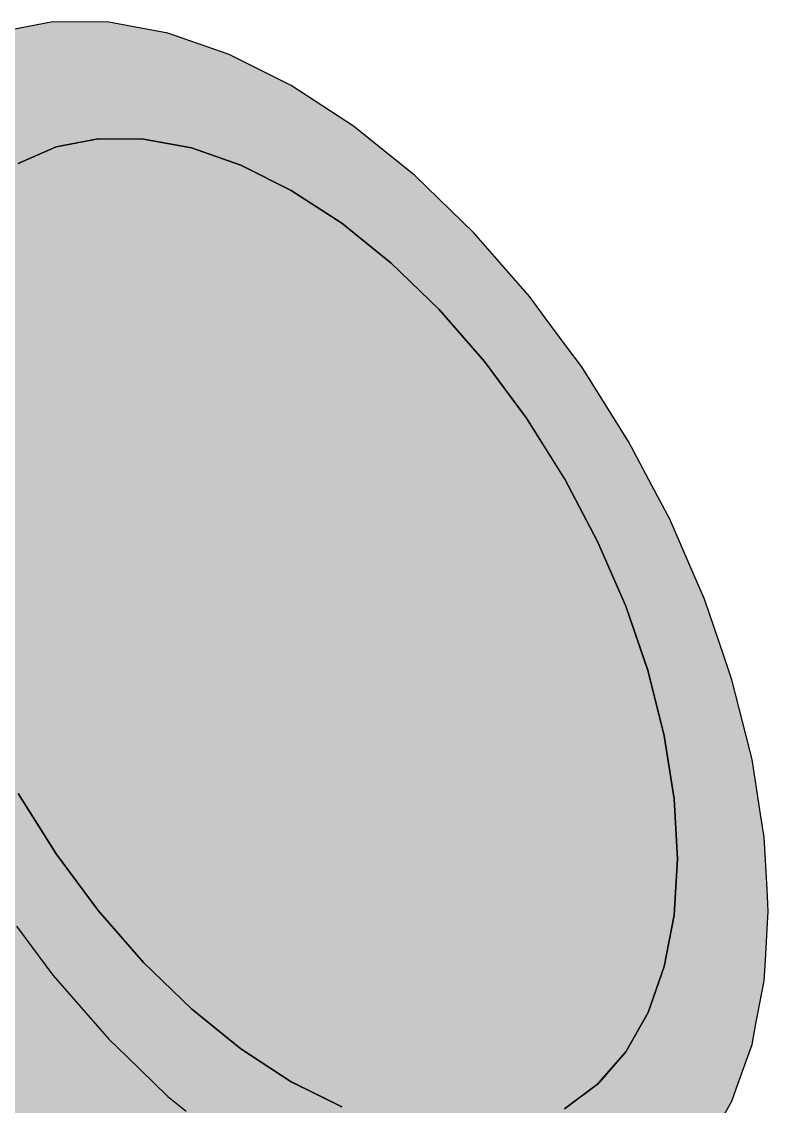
# Model space of a CAD drawing. Extents: x 0 to 1682, y 0 to 1188.
# Drawn here: x 1540.3 to 1575.2, y 817.6 to 868.3 of the extents above; entities that cross this region are included whole.
import ezdxf

# ---------------------------------------------------------------- set-up
doc = ezdxf.new("R2010")
doc.units = 0
doc.layers.add('SOMBRA', color=8, linetype='CONTINUOUS')
doc.layers.add('VISIBLE', color=7, linetype='CONTINUOUS')

msp = doc.modelspace()

# ---------------------------------------------------------------- linework, layer by layer
at = {"layer": 'SOMBRA', "color": 254}
for points in [[(1541.7959, 868.3175), (1539.3733, 867.8471), (1005.5077, 559.6196)], [(1007.9303, 560.09), (1541.7959, 868.3175), (1005.5077, 559.6196)], [(1544.409, 868.2968), (1541.7959, 868.3175), (1007.9303, 560.09)], [(1010.5434, 560.0694), (1544.409, 868.2968), (1007.9303, 560.09)], [(1547.1679, 867.7854), (1544.409, 868.2968), (1010.5434, 560.0694)], [(1013.3023, 559.5579), (1547.1679, 867.7854), (1010.5434, 560.0694)], [(1550.0255, 866.7919), (1547.1679, 867.7854), (1013.3023, 559.5579)], [(1016.1599, 558.5644), (1550.0255, 866.7919), (1013.3023, 559.5579)], [(1552.9328, 865.3334), (1550.0255, 866.7919), (1016.1599, 558.5644)], [(1019.0672, 557.1059), (1552.9328, 865.3334), (1016.1599, 558.5644)], [(1555.8401, 863.4348), (1552.9328, 865.3334), (1019.0672, 557.1059)], [(1021.9745, 555.2073), (1555.8401, 863.4348), (1019.0672, 557.1059)], [(1558.6977, 861.1286), (1555.8401, 863.4348), (1021.9745, 555.2073)], [(1024.8321, 552.9012), (1558.6977, 861.1286), (1021.9745, 555.2073)], [(1561.4566, 858.4543), (1558.6977, 861.1286), (1024.8321, 552.9012)], [(1027.591, 550.2269), (1561.4566, 858.4543), (1024.8321, 552.9012)], [(1570.3499, 824.1709), (1036.9442, 518.3474), (1570.8098, 826.5748)], [(1014.3821, 513.9872), (1546.0326, 824.3618), (1012.1669, 516.1343)], [(1014.3821, 513.9872), (1546.034, 824.3604), (1546.0326, 824.3618)], [(1546.034, 824.3604), (1014.3821, 513.9872), (1014.4004, 513.9694)], [(1546.034, 824.3604), (1014.4004, 513.9694), (1548.266, 822.1969)], [(1569.592, 822.0295), (1036.484, 515.9419), (1570.3496, 824.1693)], [(1036.9404, 518.3277), (1570.3496, 824.1693), (1036.484, 515.9419)], [(1036.9404, 518.3277), (1570.3499, 824.1709), (1570.3496, 824.1693)], [(1570.3499, 824.1709), (1036.9404, 518.3277), (1036.9442, 518.3474)], [(1016.6947, 512.1178), (1548.266, 822.1969), (1014.4004, 513.9694)], [(1016.6947, 512.1178), (1548.2675, 822.1957), (1548.266, 822.1969)], [(1548.2675, 822.1957), (1016.6947, 512.1178), (1016.7136, 512.1026)], [(1548.2675, 822.1957), (1016.7136, 512.1026), (1550.5793, 820.33)], [(1568.549, 820.189), (1035.7259, 513.8007), (1569.5915, 822.0281)], [(1036.4778, 515.9243), (1569.5915, 822.0281), (1035.7259, 513.8007)], [(1036.4778, 515.9243), (1569.592, 822.0295), (1569.5915, 822.0281)], [(1569.592, 822.0295), (1036.4778, 515.9243), (1036.484, 515.9419)], [(1019.0479, 510.5782), (1550.5793, 820.33), (1016.7136, 512.1026)], [(1019.0479, 510.5782), (1550.5808, 820.329), (1550.5793, 820.33)], [(1550.5808, 820.329), (1019.0479, 510.5782), (1019.0672, 510.5656)], [(1550.5808, 820.329), (1019.0672, 510.5656), (1552.9328, 818.7931)], [(1567.2388, 818.6808), (1034.6827, 511.9603), (1568.5483, 820.1878)], [(1035.7173, 513.7856), (1568.5483, 820.1878), (1034.6827, 511.9603)], [(1035.7173, 513.7856), (1568.549, 820.189), (1568.5483, 820.1878)], [(1568.549, 820.189), (1035.7173, 513.7856), (1035.7259, 513.8007)], [(1021.4015, 509.3946), (1552.9328, 818.7931), (1019.0672, 510.5656)], [(1021.4015, 509.3946), (1552.9344, 818.7923), (1552.9328, 818.7931)], [(1552.9344, 818.7923), (1021.4015, 509.3946), (1021.4207, 509.3849)], [(1552.9344, 818.7923), (1021.4207, 509.3849), (1555.2864, 817.6124)], [(1565.6838, 817.5308), (1033.3723, 510.4524), (1567.2379, 818.6798)], [(1034.672, 511.948), (1567.2379, 818.6798), (1033.3723, 510.4524)], [(1034.672, 511.948), (1567.2388, 818.6808), (1567.2379, 818.6798)], [(1567.2388, 818.6808), (1034.672, 511.948), (1034.6827, 511.9603)]]:
    msp.add_solid(points, dxfattribs=at)
at = {"layer": 'SOMBRA', "color": 253}
for points in [[(1539.7595, 867.043), (1539.3733, 867.8471), (1541.7959, 868.3175)], [(1539.7595, 867.043), (1541.7959, 868.3175), (1542.9021, 865.4665)], [(1542.9021, 865.4665), (1541.7959, 868.3175), (1544.409, 868.2968)], [(1542.9021, 865.4665), (1544.409, 868.2968), (1545.6614, 864.0822)], [(1545.6614, 864.0822), (1544.409, 868.2968), (1547.1679, 867.7854)], [(1545.6614, 864.0822), (1547.1679, 867.7854), (1548.1847, 862.8163)], [(1548.1847, 862.8163), (1547.1679, 867.7854), (1550.0255, 866.7919)], [(1537.6313, 866.1166), (1539.7595, 867.043), (1540.7201, 865.0428)], [(1540.7201, 865.0428), (1539.7595, 867.043), (1542.9021, 865.4665)], [(1548.1847, 862.8163), (1550.0255, 866.7919), (1550.5793, 861.6151)], [(1550.5793, 861.6151), (1550.0255, 866.7919), (1552.9328, 865.3334)], [(1538.7472, 864.184), (1537.6313, 866.1166), (1540.7201, 865.0428)], [(1538.7472, 864.184), (1540.7201, 865.0428), (1541.3657, 863.6985)], [(1540.7201, 865.0428), (1542.9021, 865.4665), (1543.4323, 864.0998)], [(1541.3657, 863.6985), (1540.7201, 865.0428), (1543.4323, 864.0998)], [(1543.4323, 864.0998), (1542.9021, 865.4665), (1545.6614, 864.0822)], [(1550.5793, 861.6151), (1552.9328, 865.3334), (1552.9328, 860.4344)], [(1552.9328, 860.4344), (1552.9328, 865.3334), (1555.8401, 863.4348)], [(1539.4971, 862.8851), (1538.7472, 864.184), (1541.3657, 863.6985)], [(1541.3657, 863.6985), (1543.4323, 864.0998), (1543.7603, 863.2546)], [(1543.7603, 863.2546), (1543.4323, 864.0998), (1545.9124, 863.2376)], [(1543.4323, 864.0998), (1545.6614, 864.0822), (1545.9124, 863.2376)], [(1545.9124, 863.2376), (1545.6614, 864.0822), (1548.1847, 862.8163)], [(1539.4971, 862.8851), (1541.3657, 863.6985), (1541.765, 862.8672)], [(1541.765, 862.8672), (1541.3657, 863.6985), (1543.7603, 863.2546)], [(1541.765, 862.8672), (1543.7603, 863.2546), (1543.9172, 862.8501)], [(1543.9172, 862.8501), (1543.7603, 863.2546), (1546.0326, 862.8334)], [(1543.7603, 863.2546), (1545.9124, 863.2376), (1546.0326, 862.8334)], [(1546.0326, 862.8334), (1545.9124, 863.2376), (1548.266, 862.4193)], [(1545.9124, 863.2376), (1548.1847, 862.8163), (1548.266, 862.4193)], [(1552.9328, 860.4344), (1555.8401, 863.4348), (1555.3273, 859.2331)], [(1555.3273, 859.2331), (1555.8401, 863.4348), (1558.6977, 861.1286)], [(1539.9609, 862.0818), (1539.4971, 862.8851), (1541.765, 862.8672)], [(1539.9609, 862.0818), (1541.765, 862.8672), (1541.9561, 862.4693)], [(1541.9561, 862.4693), (1541.765, 862.8672), (1543.9172, 862.8501)], [(1548.266, 862.4193), (1548.1847, 862.8163), (1550.5793, 861.6151)], [(1540.1828, 861.6974), (1539.9609, 862.0818), (1541.9561, 862.4693)], [(1555.3273, 859.2331), (1558.6977, 861.1286), (1557.8506, 857.9673)], [(1557.8506, 857.9673), (1558.6977, 861.1286), (1561.4566, 858.4543)], [(1552.9328, 860.4344), (1554.1197, 859.839), (1555.2864, 858.8974)], [(1554.1197, 859.839), (1555.3273, 859.2331), (1555.2864, 858.8974)], [(1555.2864, 858.8974), (1555.3273, 859.2331), (1557.5996, 857.0306)], [(1555.3273, 859.2331), (1556.5668, 858.6113), (1557.6809, 857.3337)], [(1555.3273, 859.2331), (1557.6809, 857.3337), (1557.5996, 857.0306)], [(1564.0697, 855.4577), (1561.4566, 858.4543), (1027.591, 550.2269)], [(1556.5668, 858.6113), (1557.8506, 857.9673), (1557.6809, 857.3337)], [(1557.8506, 857.9673), (1561.4566, 858.4543), (1560.61, 856.583)], [(1560.61, 856.583), (1561.4566, 858.4543), (1564.0697, 855.4577)], [(1557.6809, 857.3337), (1557.8506, 857.9673), (1559.9532, 855.1312)], [(1557.8506, 857.9673), (1560.2042, 855.6859), (1559.9532, 855.1312)], [(1557.8506, 857.9673), (1559.1929, 857.2939), (1560.2042, 855.6859)], [(1557.5996, 857.0306), (1557.6809, 857.3337), (1559.8331, 854.8657)], [(1557.6809, 857.3337), (1559.9532, 855.1312), (1559.8331, 854.8657)], [(1559.1929, 857.2939), (1560.61, 856.583), (1560.2042, 855.6859)], [(1560.2042, 855.6859), (1560.61, 856.583), (1562.4333, 853.1296)], [(1560.61, 856.583), (1562.9636, 853.884), (1562.4333, 853.1296)], [(1560.61, 856.583), (1562.1218, 855.8246), (1562.9636, 853.884)], [(1560.61, 856.583), (1564.0697, 855.4577), (1563.7526, 855.0065)], [(1030.2041, 547.2302), (1564.0697, 855.4577), (1027.591, 550.2269)], [(1189.6763, 637.9139), (1564.0697, 855.4577), (1030.2041, 547.2302)], [(1189.6763, 637.9139), (1564.7901, 854.486), (1564.0697, 855.4577)], [(1559.9532, 855.1312), (1560.2042, 855.6859), (1562.1054, 852.6631)], [(1560.2042, 855.6859), (1562.4333, 853.1296), (1562.1054, 852.6631)], [(1562.1218, 855.8246), (1563.7526, 855.0065), (1562.9636, 853.884)], [(1563.7526, 855.0065), (1564.0697, 855.4577), (1564.7901, 854.486)], [(1559.8331, 854.8657), (1559.9532, 855.1312), (1561.9484, 852.4398)], [(1559.9532, 855.1312), (1562.1054, 852.6631), (1561.9484, 852.4398)], [(1562.9636, 853.884), (1563.7526, 855.0065), (1565.1455, 850.9408)], [(1563.7526, 855.0065), (1566.1061, 851.8318), (1565.1455, 850.9408)], [(1563.7526, 855.0065), (1565.7719, 853.1617), (1566.1061, 851.8318)], [(1563.7526, 855.0065), (1564.7901, 854.486), (1565.7719, 853.1617)], [(1189.6763, 637.9139), (1565.7719, 853.1617), (1564.7901, 854.486)], [(1562.4333, 853.1296), (1562.9636, 853.884), (1564.4999, 850.342)], [(1562.9636, 853.884), (1565.1455, 850.9408), (1564.4999, 850.342)], [(1189.6763, 637.9139), (1407.018, 761.5051), (1565.7719, 853.1617)], [(1407.018, 761.5051), (1566.4923, 852.1899), (1565.7719, 853.1617)], [(1562.1054, 852.6631), (1562.4333, 853.1296), (1564.1006, 849.9717)], [(1562.4333, 853.1296), (1564.4999, 850.342), (1564.1006, 849.9717)], [(1565.7719, 853.1617), (1566.4923, 852.1899), (1566.1061, 851.8318)], [(1561.9484, 852.4398), (1562.1054, 852.6631), (1563.9095, 849.7945)], [(1562.1054, 852.6631), (1564.1006, 849.9717), (1563.9095, 849.7945)], [(1031.9063, 544.9342), (1566.4923, 852.1899), (1407.018, 761.5051)], [(1031.9063, 544.9342), (1032.6267, 543.9625), (1566.4923, 852.1899)], [(1409.2806, 758.0878), (1566.4923, 852.1899), (1032.6267, 543.9625)], [(1409.2806, 758.0878), (1568.0314, 849.7427), (1566.4923, 852.1899)], [(1566.1061, 851.8318), (1566.4923, 852.1899), (1568.0314, 849.7427)], [(1565.1455, 850.9408), (1566.1061, 851.8318), (1567.1184, 847.8038)], [(1566.1061, 851.8318), (1568.2343, 848.448), (1567.1184, 847.8038)], [(1566.1061, 851.8318), (1568.0314, 849.7427), (1568.2343, 848.448)], [(1564.4999, 850.342), (1565.1455, 850.9408), (1566.3685, 847.3709)], [(1565.1455, 850.9408), (1567.1184, 847.8038), (1566.3685, 847.3709)], [(1564.1006, 849.9717), (1564.4999, 850.342), (1565.9048, 847.1031)], [(1564.4999, 850.342), (1566.3685, 847.3709), (1565.9048, 847.1031)], [(1563.9095, 849.7945), (1564.1006, 849.9717), (1565.6828, 846.9749)], [(1564.1006, 849.9717), (1565.9048, 847.1031), (1565.6828, 846.9749)], [(1409.2806, 758.0878), (1568.6828, 848.707), (1568.0314, 849.7427)], [(1568.0314, 849.7427), (1568.6828, 848.707), (1568.2343, 848.448)], [(1034.1658, 541.5152), (1568.6828, 848.707), (1409.2806, 758.0878)], [(1034.1658, 541.5152), (1034.8172, 540.4795), (1568.6828, 848.707)], [(1411.279, 754.494), (1568.6828, 848.707), (1034.8172, 540.4795)], [(1411.279, 754.494), (1570.0326, 846.1504), (1568.6828, 848.707)], [(1567.1184, 847.8038), (1568.2343, 848.448), (1568.8487, 844.5267)], [(1568.2343, 848.448), (1568.6828, 848.707), (1570.0326, 846.1504)], [(1568.2343, 848.448), (1570.1006, 844.9131), (1568.8487, 844.5267)], [(1568.2343, 848.448), (1570.0326, 846.1504), (1570.1006, 844.9131)], [(1566.3685, 847.3709), (1567.1184, 847.8038), (1568.0073, 844.267)], [(1567.1184, 847.8038), (1568.8487, 844.5267), (1568.0073, 844.267)], [(1565.9048, 847.1031), (1566.3685, 847.3709), (1567.487, 844.1063)], [(1566.3685, 847.3709), (1568.0073, 844.267), (1567.487, 844.1063)], [(1565.6828, 846.9749), (1565.9048, 847.1031), (1567.2379, 844.0295)], [(1565.9048, 847.1031), (1567.487, 844.1063), (1567.2379, 844.0295)], [(1411.279, 754.494), (1570.6039, 845.0685), (1570.0326, 846.1504)], [(1570.0326, 846.1504), (1570.6039, 845.0685), (1570.1006, 844.9131)], [(1036.167, 537.923), (1570.6039, 845.0685), (1411.279, 754.494)], [(1036.167, 537.923), (1036.7382, 536.841), (1570.6039, 845.0685)], [(1568.8487, 844.5267), (1570.1006, 844.9131), (1570.3066, 841.1655)], [(1570.1006, 844.9131), (1570.6039, 845.0685), (1571.7412, 842.4463)], [(1570.1006, 844.9131), (1571.6732, 841.2876), (1570.3066, 841.1655)], [(1570.1006, 844.9131), (1571.7412, 842.4463), (1571.6732, 841.2876)], [(1567.487, 844.1063), (1568.0073, 844.267), (1568.8201, 841.0327)], [(1568.0073, 844.267), (1568.8487, 844.5267), (1569.3882, 841.0835)], [(1568.0073, 844.267), (1569.3882, 841.0835), (1568.8201, 841.0327)], [(1568.8487, 844.5267), (1570.3066, 841.1655), (1569.3882, 841.0835)], [(1567.2379, 844.0295), (1567.487, 844.1063), (1568.5483, 841.0084)], [(1567.487, 844.1063), (1568.8201, 841.0327), (1568.5483, 841.0084)], [(1571.7412, 842.4463), (1572.2225, 841.3366), (1571.6732, 841.2876)], [(1570.3066, 841.1655), (1571.6732, 841.2876), (1571.4672, 837.7778)], [(1571.6732, 841.2876), (1572.9251, 837.6333), (1571.4672, 837.7778)], [(1571.6732, 841.2876), (1572.2225, 841.3366), (1573.128, 838.6938)], [(1571.6732, 841.2876), (1573.128, 838.6938), (1572.9251, 837.6333)], [(1568.5483, 841.0084), (1568.8201, 841.0327), (1569.5915, 837.9636)], [(1568.8201, 841.0327), (1569.3882, 841.0835), (1569.8815, 837.9348)], [(1568.8201, 841.0327), (1569.8815, 837.9348), (1569.5915, 837.9636)], [(1569.3882, 841.0835), (1570.3066, 841.1655), (1570.4874, 837.8748)], [(1569.3882, 841.0835), (1570.4874, 837.8748), (1569.8815, 837.9348)], [(1570.3066, 841.1655), (1571.4672, 837.7778), (1570.4874, 837.8748)], [(1573.128, 838.6938), (1573.5112, 837.5753), (1572.9251, 837.6333)], [(1569.5915, 837.9636), (1569.8815, 837.9348), (1570.3496, 834.9469)], [(1569.8815, 837.9348), (1570.6528, 834.8657), (1570.3496, 834.9469)], [(1569.8815, 837.9348), (1570.4874, 837.8748), (1570.6528, 834.8657)], [(1570.4874, 837.8748), (1571.2864, 834.6959), (1570.6528, 834.8657)], [(1570.4874, 837.8748), (1571.4672, 837.7778), (1571.2864, 834.6959)], [(1571.4672, 837.7778), (1572.3107, 834.4214), (1571.2864, 834.6959)], [(1571.4672, 837.7778), (1572.9251, 837.6333), (1572.3107, 834.4214)], [(1572.9251, 837.6333), (1573.835, 834.013), (1572.3107, 834.4214)], [(1572.9251, 837.6333), (1574.1692, 834.9569), (1573.835, 834.013)], [(1572.9251, 837.6333), (1573.5112, 837.5753), (1574.1692, 834.9569)], [(1570.8095, 832.012), (1036.484, 526.7194), (1570.3496, 834.9469)], [(1570.3496, 834.9469), (1570.6528, 834.8657), (1570.8098, 832.0101)], [(1570.6528, 834.8657), (1571.121, 831.8777), (1570.8098, 832.0101)], [(1570.6528, 834.8657), (1571.2864, 834.6959), (1571.121, 831.8777)], [(1571.2864, 834.6959), (1571.7712, 831.6012), (1571.121, 831.8777)], [(1571.2864, 834.6959), (1572.3107, 834.4214), (1571.7712, 831.6012)], [(1574.1692, 834.9569), (1574.4477, 833.8488), (1573.835, 834.013)], [(1572.3107, 834.4214), (1572.8227, 831.1539), (1571.7712, 831.6012)], [(1572.3107, 834.4214), (1573.835, 834.013), (1572.8227, 831.1539)], [(1573.835, 834.013), (1574.3872, 830.4885), (1572.8227, 831.1539)], [(1573.835, 834.013), (1574.8471, 831.2998), (1574.3872, 830.4885)], [(1573.835, 834.013), (1574.4477, 833.8488), (1574.8471, 831.2998)], [(1540.184, 832.2507), (1008.0905, 521.2055), (1541.9561, 829.433)], [(1541.3657, 828.8854), (1539.4971, 831.8566), (1539.9609, 832.1244)], [(1541.765, 829.2558), (1539.9609, 832.1244), (1540.1828, 832.2525)], [(1541.765, 829.2558), (1541.3657, 828.8854), (1539.9609, 832.1244)], [(1541.9561, 829.433), (1541.765, 829.2558), (1540.1828, 832.2525)], [(1570.8095, 832.012), (1036.4878, 526.6954), (1036.484, 526.7194)], [(1036.4878, 526.6954), (1570.8095, 832.012), (1570.8098, 832.0101)], [(1036.4878, 526.6954), (1570.8098, 832.0101), (1036.9442, 523.7826)], [(1570.9639, 829.2052), (1036.9442, 523.7826), (1570.8098, 832.0101)], [(1540.7201, 828.2867), (1538.7472, 831.4237), (1539.4971, 831.8566)], [(1541.3657, 828.8854), (1540.7201, 828.2867), (1539.4971, 831.8566)], [(1570.8098, 832.0101), (1571.121, 831.8777), (1570.964, 829.2034)], [(1571.121, 831.8777), (1571.2779, 829.0222), (1570.964, 829.2034)], [(1571.121, 831.8777), (1571.7712, 831.6012), (1571.2779, 829.0222)], [(1571.7712, 831.6012), (1571.9338, 828.6435), (1571.2779, 829.0222)], [(1571.7712, 831.6012), (1572.8227, 831.1539), (1571.9338, 828.6435)], [(1540.7201, 828.2867), (1539.7595, 827.3957), (1538.7472, 831.4237)], [(1572.8227, 831.1539), (1572.9943, 828.0312), (1571.9338, 828.6435)], [(1572.8227, 831.1539), (1574.3872, 830.4885), (1572.9943, 828.0312)], [(1574.8471, 831.2998), (1575.0161, 830.221), (1574.3872, 830.4885)], [(1574.3872, 830.4885), (1574.5723, 827.1201), (1572.9943, 828.0312)], [(1574.3872, 830.4885), (1575.15, 827.7849), (1574.5723, 827.1201)], [(1574.3872, 830.4885), (1575.0161, 830.221), (1575.15, 827.7849)], [(1010.0355, 518.5819), (1541.9561, 829.433), (1008.0905, 521.2055)], [(1010.0355, 518.5819), (1541.9574, 829.4313), (1541.9561, 829.433)], [(1541.9574, 829.4313), (1010.0355, 518.5819), (1010.0516, 518.5602)], [(1541.9574, 829.4313), (1010.0516, 518.5602), (1543.9172, 826.7877)], [(1570.9639, 829.2052), (1036.9454, 523.7597), (1036.9442, 523.7826)], [(1036.9454, 523.7597), (1570.9639, 829.2052), (1570.964, 829.2034)], [(1036.9454, 523.7597), (1570.964, 829.2034), (1037.0984, 520.9759)], [(1570.8099, 826.5765), (1037.0984, 520.9759), (1570.964, 829.2034)], [(1543.4323, 826.0978), (1541.3657, 828.8854), (1541.765, 829.2558)], [(1543.7603, 826.5644), (1541.765, 829.2558), (1541.9561, 829.433)], [(1543.7603, 826.5644), (1543.4323, 826.0978), (1541.765, 829.2558)], [(1543.9172, 826.7877), (1543.7603, 826.5644), (1541.9561, 829.433)], [(1570.964, 829.2034), (1571.2779, 829.0222), (1570.8098, 826.5748)], [(1542.9021, 825.3435), (1540.7201, 828.2867), (1541.3657, 828.8854)], [(1543.4323, 826.0978), (1542.9021, 825.3435), (1541.3657, 828.8854)], [(1571.2779, 829.0222), (1571.121, 826.3478), (1570.8098, 826.5748)], [(1571.2779, 829.0222), (1571.9338, 828.6435), (1571.121, 826.3478)], [(1571.9338, 828.6435), (1571.7712, 825.8735), (1571.121, 826.3478)], [(1571.9338, 828.6435), (1572.9943, 828.0312), (1571.7712, 825.8735)], [(1542.113, 824.221), (1539.7595, 827.3957), (1540.7201, 828.2867)], [(1542.9021, 825.3435), (1542.113, 824.221), (1540.7201, 828.2867)], [(1572.9943, 828.0312), (1572.8227, 825.1067), (1571.7712, 825.8735)], [(1572.9943, 828.0312), (1574.5723, 827.1201), (1572.8227, 825.1067)], [(1575.15, 827.7849), (1575.2067, 826.7539), (1574.5723, 827.1201)], [(1542.113, 824.221), (1540.0937, 826.0658), (1539.7595, 827.3957)], [(1574.5723, 827.1201), (1574.3872, 823.9655), (1572.8227, 825.1067)], [(1574.5723, 827.1201), (1575.0728, 824.4724), (1574.3872, 823.9655)], [(1574.5723, 827.1201), (1575.2067, 826.7539), (1575.0728, 824.4724)], [(1012.1496, 516.1542), (1543.9172, 826.7877), (1010.0516, 518.5602)], [(1012.1496, 516.1542), (1543.9186, 826.7861), (1543.9172, 826.7877)], [(1543.9186, 826.7861), (1012.1496, 516.1542), (1012.1669, 516.1343)], [(1543.9186, 826.7861), (1012.1669, 516.1343), (1546.0326, 824.3618)], [(1037.0971, 520.9544), (1570.8098, 826.5748), (1036.9442, 518.3474)], [(1037.0971, 520.9544), (1570.8099, 826.5765), (1570.8098, 826.5748)], [(1570.8099, 826.5765), (1037.0971, 520.9544), (1037.0984, 520.9759)], [(1545.6614, 823.5415), (1543.4323, 826.0978), (1543.7603, 826.5644)], [(1545.9124, 824.0963), (1543.7603, 826.5644), (1543.9172, 826.7877)], [(1545.9124, 824.0963), (1545.6614, 823.5415), (1543.7603, 826.5644)], [(1546.0326, 824.3618), (1545.9124, 824.0963), (1543.9172, 826.7877)], [(1570.8098, 826.5748), (1571.121, 826.3478), (1570.3496, 824.1693)], [(1542.113, 824.221), (1541.7959, 823.7698), (1540.0937, 826.0658)], [(1545.2556, 822.6445), (1542.9021, 825.3435), (1543.4323, 826.0978)], [(1545.6614, 823.5415), (1545.2556, 822.6445), (1543.4323, 826.0978)], [(1571.121, 826.3478), (1570.6528, 823.9005), (1570.3496, 824.1693)], [(1571.121, 826.3478), (1571.7712, 825.8735), (1570.6528, 823.9005)], [(1571.7712, 825.8735), (1571.2864, 823.3387), (1570.6528, 823.9005)], [(1571.7712, 825.8735), (1572.8227, 825.1067), (1571.2864, 823.3387)], [(1544.6517, 821.3097), (1542.113, 824.221), (1542.9021, 825.3435)], [(1545.2556, 822.6445), (1544.6517, 821.3097), (1542.9021, 825.3435)], [(1572.8227, 825.1067), (1572.3107, 822.4303), (1571.2864, 823.3387)], [(1572.8227, 825.1067), (1574.3872, 823.9655), (1572.3107, 822.4303)], [(1542.5729, 822.8787), (1541.7959, 823.7698), (1542.113, 824.221)], [(1544.6517, 821.3097), (1542.5729, 822.8787), (1542.113, 824.221)], [(1548.015, 821.2602), (1545.6614, 823.5415), (1545.9124, 824.0963)], [(1548.1847, 821.8937), (1545.9124, 824.0963), (1546.0326, 824.3618)], [(1548.1847, 821.8937), (1548.015, 821.2602), (1545.9124, 824.0963)], [(1548.266, 822.1969), (1548.1847, 821.8937), (1546.0326, 824.3618)], [(1570.3496, 824.1693), (1570.6528, 823.9005), (1569.5915, 822.0281)], [(1575.0728, 824.4724), (1575.0161, 823.5068), (1574.3872, 823.9655)], [(1547.7405, 820.2358), (1545.2556, 822.6445), (1545.6614, 823.5415)], [(1548.015, 821.2602), (1547.7405, 820.2358), (1545.6614, 823.5415)], [(1570.6528, 823.9005), (1569.8815, 821.722), (1569.5915, 822.0281)], [(1570.6528, 823.9005), (1571.2864, 823.3387), (1569.8815, 821.722)], [(1574.3872, 823.9655), (1573.835, 821.0787), (1572.3107, 822.4303)], [(1574.3872, 823.9655), (1574.6167, 821.419), (1573.835, 821.0787)], [(1574.3872, 823.9655), (1575.0161, 823.5068), (1574.6167, 821.419)], [(1571.2864, 823.3387), (1570.4874, 821.0823), (1569.8815, 821.722)], [(1571.2864, 823.3387), (1572.3107, 822.4303), (1570.4874, 821.0823)], [(1544.6517, 821.3097), (1544.409, 820.7731), (1542.5729, 822.8787)], [(1547.3321, 818.7115), (1544.6517, 821.3097), (1545.2556, 822.6445)], [(1547.7405, 820.2358), (1547.3321, 818.7115), (1545.2556, 822.6445)], [(1550.5383, 819.9943), (1548.1847, 821.8937), (1548.266, 822.1969)], [(1550.5793, 820.33), (1550.5383, 819.9943), (1548.266, 822.1969)], [(1569.5915, 822.0281), (1569.8815, 821.722), (1568.5483, 820.1878)], [(1572.3107, 822.4303), (1571.4672, 820.048), (1570.4874, 821.0823)], [(1572.3107, 822.4303), (1573.835, 821.0787), (1571.4672, 820.048)], [(1550.4527, 819.2929), (1548.015, 821.2602), (1548.1847, 821.8937)], [(1550.5383, 819.9943), (1550.4527, 819.2929), (1548.1847, 821.8937)], [(1569.8815, 821.722), (1568.8201, 819.8496), (1568.5483, 820.1878)], [(1569.8815, 821.722), (1570.4874, 821.0823), (1568.8201, 819.8496)], [(1545.2294, 819.9779), (1544.409, 820.7731), (1544.6517, 821.3097)], [(1547.3321, 818.7115), (1545.2294, 819.9779), (1544.6517, 821.3097)], [(1550.3143, 818.1587), (1547.7405, 820.2358), (1548.015, 821.2602)], [(1550.4527, 819.2929), (1550.3143, 818.1587), (1548.015, 821.2602)], [(1570.4874, 821.0823), (1569.3882, 819.143), (1568.8201, 819.8496)], [(1570.4874, 821.0823), (1571.4672, 820.048), (1569.3882, 819.143)], [(1573.835, 821.0787), (1572.9251, 818.509), (1571.4672, 820.048)], [(1573.835, 821.0787), (1573.7897, 818.6769), (1572.9251, 818.509)], [(1573.835, 821.0787), (1574.4477, 820.5354), (1573.7897, 818.6769)], [(1574.6167, 821.419), (1574.4477, 820.5354), (1573.835, 821.0787)], [(1547.3321, 818.7115), (1547.1679, 818.0988), (1545.2294, 819.9779)], [(1550.1083, 816.4711), (1547.3321, 818.7115), (1547.7405, 820.2358)], [(1550.3143, 818.1587), (1550.1083, 816.4711), (1547.7405, 820.2358)], [(1552.9328, 817.6733), (1550.4527, 819.2929), (1550.5383, 819.9943)], [(1552.9328, 818.4306), (1550.5383, 819.9943), (1550.5793, 820.33)], [(1552.9328, 818.4306), (1552.9328, 817.6733), (1550.5383, 819.9943)], [(1552.9328, 818.7931), (1552.9328, 818.4306), (1550.5793, 820.33)], [(1568.5483, 820.1878), (1568.8201, 819.8496), (1567.2379, 818.6798)], [(1571.4672, 820.048), (1570.3066, 818.0005), (1569.3882, 819.143)], [(1571.4672, 820.048), (1572.9251, 818.509), (1570.3066, 818.0005)], [(1568.8201, 819.8496), (1567.487, 818.3154), (1567.2379, 818.6798)], [(1568.8201, 819.8496), (1569.3882, 819.143), (1567.487, 818.3154)], [(1552.9328, 816.4487), (1550.3143, 818.1587), (1550.4527, 819.2929)], [(1552.9328, 817.6733), (1552.9328, 816.4487), (1550.4527, 819.2929)], [(1569.3882, 819.143), (1568.0073, 817.554), (1567.487, 818.3154)], [(1569.3882, 819.143), (1570.3066, 818.0005), (1568.0073, 817.554)], [(1548.0177, 817.4131), (1547.1679, 818.0988), (1547.3321, 818.7115)], [(1550.1083, 816.4711), (1548.0177, 817.4131), (1547.3321, 818.7115)], [(1555.3273, 817.2294), (1552.9328, 818.4306), (1552.9328, 818.7931)], [(1555.2864, 817.6124), (1555.3273, 817.2294), (1552.9328, 818.7931)], [(1555.4129, 816.4291), (1552.9328, 817.6733), (1552.9328, 818.4306)], [(1555.3273, 817.2294), (1555.4129, 816.4291), (1552.9328, 818.4306)], [(1567.2379, 818.6798), (1567.487, 818.3154), (1565.6828, 817.5301)], [(1572.9251, 818.509), (1571.6732, 816.3004), (1570.3066, 818.0005)], [(1572.9251, 818.509), (1572.6057, 816.293), (1571.6732, 816.3004)], [(1572.9251, 818.509), (1573.5112, 817.8903), (1572.6057, 816.293)], [(1573.7897, 818.6769), (1573.5112, 817.8903), (1572.9251, 818.509)], [(1552.9328, 814.6265), (1550.1083, 816.4711), (1550.3143, 818.1587)], [(1552.9328, 816.4487), (1552.9328, 814.6265), (1550.3143, 818.1587)], [(1567.487, 818.3154), (1565.9048, 817.1456), (1565.6828, 817.5301)], [(1567.487, 818.3154), (1568.0073, 817.554), (1565.9048, 817.1456)], [(1570.3066, 818.0005), (1568.8487, 816.3227), (1568.0073, 817.554)], [(1570.3066, 818.0005), (1571.6732, 816.3004), (1568.8487, 816.3227)], [(1555.5514, 815.1351), (1552.9328, 816.4487), (1552.9328, 817.6733)], [(1555.4129, 816.4291), (1555.5514, 815.1351), (1552.9328, 817.6733)]]:
    msp.add_solid(points, dxfattribs=at)
at = {"layer": 'SOMBRA', "color": 252}
for points in [[(1543.9159, 862.8499), (1008.0905, 554.2418), (1541.9561, 862.4693)], [(1543.9159, 862.8499), (1008.1065, 554.2449), (1008.0905, 554.2418)], [(1008.1065, 554.2449), (1543.9159, 862.8499), (1543.9172, 862.8501)], [(1008.1065, 554.2449), (1543.9172, 862.8501), (1010.0516, 554.6227)], [(1546.0312, 862.8334), (1010.0516, 554.6227), (1543.9172, 862.8501)], [(1546.0312, 862.8334), (1010.0689, 554.6225), (1010.0516, 554.6227)], [(1010.0689, 554.6225), (1546.0312, 862.8334), (1546.0326, 862.8334)], [(1010.0689, 554.6225), (1546.0326, 862.8334), (1012.1669, 554.6059)], [(1548.2645, 862.4196), (1012.1669, 554.6059), (1546.0326, 862.8334)], [(1541.9549, 862.4688), (1006.3172, 553.4699), (1540.1828, 861.6974)], [(1541.9549, 862.4688), (1006.3317, 553.4762), (1006.3172, 553.4699)], [(1006.3317, 553.4762), (1541.9549, 862.4688), (1541.9561, 862.4693)], [(1006.3317, 553.4762), (1541.9561, 862.4693), (1008.0905, 554.2418)], [(1548.2645, 862.4196), (1012.1852, 554.6025), (1012.1669, 554.6059)], [(1012.1852, 554.6025), (1548.2645, 862.4196), (1548.266, 862.4193)], [(1012.1852, 554.6025), (1548.266, 862.4193), (1014.4004, 554.1919)], [(1550.5777, 861.6156), (1014.4004, 554.1919), (1548.266, 862.4193)], [(1550.5777, 861.6156), (1014.4193, 554.1853), (1014.4004, 554.1919)], [(1014.4193, 554.1853), (1550.5777, 861.6156), (1550.5793, 861.6151)], [(1014.4193, 554.1853), (1550.5793, 861.6151), (1016.7136, 553.3876)], [(1552.9313, 860.4352), (1016.7136, 553.3876), (1550.5793, 861.6151)], [(1552.9313, 860.4352), (1016.7329, 553.378), (1016.7136, 553.3876)], [(1016.7329, 553.378), (1552.9313, 860.4352), (1552.9328, 860.4344)], [(1016.7329, 553.378), (1552.9328, 860.4344), (1019.0672, 552.2069)], [(1555.2848, 858.8985), (1019.0672, 552.2069), (1552.9328, 860.4344)], [(1555.2848, 858.8985), (1019.0865, 552.1943), (1019.0672, 552.2069)], [(1019.0865, 552.1943), (1555.2848, 858.8985), (1555.2864, 858.8974)], [(1019.0865, 552.1943), (1555.2864, 858.8974), (1021.4207, 550.67)], [(1557.5981, 857.0318), (1021.4207, 550.67), (1555.2864, 858.8974)], [(1557.5981, 857.0318), (1021.4397, 550.6547), (1021.4207, 550.67)], [(1021.4397, 550.6547), (1557.5981, 857.0318), (1557.5996, 857.0306)], [(1021.4397, 550.6547), (1557.5996, 857.0306), (1023.734, 548.8031)], [(1559.8316, 854.8671), (1023.734, 548.8031), (1557.5996, 857.0306)], [(1559.8316, 854.8671), (1023.7523, 548.7854), (1023.734, 548.8031)], [(1023.7523, 548.7854), (1559.8316, 854.8671), (1559.8331, 854.8657)], [(1023.7523, 548.7854), (1559.8331, 854.8657), (1025.9674, 546.6382)], [(1561.947, 852.4414), (1025.9674, 546.6382), (1559.8331, 854.8657)], [(1561.947, 852.4414), (1025.9848, 546.6183), (1025.9674, 546.6382)], [(1025.9848, 546.6183), (1561.947, 852.4414), (1561.9484, 852.4398)], [(1025.9848, 546.6183), (1561.9484, 852.4398), (1028.0828, 544.2123)], [(1563.9082, 849.7962), (1028.0828, 544.2123), (1561.9484, 852.4398)], [(1563.9082, 849.7962), (1028.0989, 544.1907), (1028.0828, 544.2123)], [(1028.0989, 544.1907), (1563.9082, 849.7962), (1563.9095, 849.7945)], [(1028.0989, 544.1907), (1563.9095, 849.7945), (1030.0439, 541.567)], [(1565.6816, 846.9768), (1030.0439, 541.567), (1563.9095, 849.7945)], [(1565.6816, 846.9768), (1030.0584, 541.5439), (1030.0439, 541.567)], [(1030.0584, 541.5439), (1565.6816, 846.9768), (1565.6828, 846.9749)], [(1030.0584, 541.5439), (1565.6828, 846.9749), (1031.8172, 538.7475)], [(1567.2369, 844.0314), (1031.8172, 538.7475), (1565.6828, 846.9749)], [(1412.9894, 750.7909), (1570.6039, 845.0685), (1036.7382, 536.841)], [(1412.9894, 750.7909), (1571.7412, 842.4463), (1570.6039, 845.0685)], [(1567.2369, 844.0314), (1031.8299, 538.7234), (1031.8172, 538.7475)], [(1031.8299, 538.7234), (1567.2369, 844.0314), (1567.2379, 844.0295)], [(1031.8299, 538.7234), (1567.2379, 844.0295), (1033.3723, 535.802)], [(1568.5474, 841.0104), (1033.3723, 535.802), (1567.2379, 844.0295)], [(1412.9894, 750.7909), (1572.2225, 841.3366), (1571.7412, 842.4463)], [(1037.8756, 534.2189), (1572.2225, 841.3366), (1412.9894, 750.7909)], [(1037.8756, 534.2189), (1038.3569, 533.1092), (1572.2225, 841.3366)], [(1414.3738, 747.037), (1572.2225, 841.3366), (1038.3569, 533.1092)], [(1414.3738, 747.037), (1573.128, 838.6938), (1572.2225, 841.3366)], [(1568.5474, 841.0104), (1033.3831, 535.7773), (1033.3723, 535.802)], [(1033.3831, 535.7773), (1568.5474, 841.0104), (1568.5483, 841.0084)], [(1033.3831, 535.7773), (1568.5483, 841.0084), (1034.6827, 532.781)], [(1569.5908, 837.9656), (1034.6827, 532.781), (1568.5483, 841.0084)], [(1414.3738, 747.037), (1573.5112, 837.5753), (1573.128, 838.6938)], [(1569.5908, 837.9656), (1034.6912, 532.7561), (1034.6827, 532.781)], [(1034.6912, 532.7561), (1569.5908, 837.9656), (1569.5915, 837.9636)], [(1034.6912, 532.7561), (1569.5915, 837.9636), (1035.7259, 529.7361)], [(1570.3491, 834.9489), (1035.7259, 529.7361), (1569.5915, 837.9636)], [(1039.2624, 530.4663), (1573.5112, 837.5753), (1414.3738, 747.037)], [(1039.2624, 530.4663), (1039.6456, 529.3478), (1573.5112, 837.5753)], [(1415.4178, 743.3018), (1573.5112, 837.5753), (1039.6456, 529.3478)], [(1415.4178, 743.3018), (1574.1692, 834.9569), (1573.5112, 837.5753)], [(1570.3491, 834.9489), (1035.7321, 529.7114), (1035.7259, 529.7361)], [(1035.7321, 529.7114), (1570.3491, 834.9489), (1570.3496, 834.9469)], [(1035.7321, 529.7114), (1570.3496, 834.9469), (1036.484, 526.7194)], [(1415.4178, 743.3018), (1574.4477, 833.8488), (1574.1692, 834.9569)], [(1040.3036, 526.7295), (1574.4477, 833.8488), (1415.4178, 743.3018)], [(1040.3036, 526.7295), (1040.5821, 525.6214), (1574.4477, 833.8488)], [(1416.0931, 739.6432), (1574.4477, 833.8488), (1040.5821, 525.6214)], [(1416.0931, 739.6432), (1574.8471, 831.2998), (1574.4477, 833.8488)], [(1416.0931, 739.6432), (1575.0161, 830.221), (1574.8471, 831.2998)], [(1040.9815, 523.0723), (1575.0161, 830.221), (1416.0931, 739.6432)], [(1040.9815, 523.0723), (1041.1505, 521.9936), (1575.0161, 830.221)], [(1416.3979, 736.1293), (1575.0161, 830.221), (1041.1505, 521.9936)], [(1416.3979, 736.1293), (1575.15, 827.7849), (1575.0161, 830.221)], [(1416.3979, 736.1293), (1575.2067, 826.7539), (1575.15, 827.7849)], [(1041.2844, 519.5574), (1575.2067, 826.7539), (1416.3979, 736.1293)], [(1041.2844, 519.5574), (1041.3411, 518.5264), (1575.2067, 826.7539)], [(1416.3203, 732.8166), (1575.2067, 826.7539), (1041.3411, 518.5264)], [(1416.3203, 732.8166), (1575.0728, 824.4724), (1575.2067, 826.7539)], [(1381.3399, 734.4092), (1540.0937, 826.0658), (1541.7959, 823.7698)], [(1416.3203, 732.8166), (1575.0161, 823.5068), (1575.0728, 824.4724)], [(1381.3399, 734.4092), (1541.7959, 823.7698), (1007.9303, 515.5423)], [(1008.7073, 514.6512), (1007.9303, 515.5423), (1541.7959, 823.7698)], [(1008.7073, 514.6512), (1541.7959, 823.7698), (1383.8219, 731.2237)], [(1415.8644, 729.7633), (1575.0161, 823.5068), (1041.1505, 515.2794)], [(1041.2072, 516.2449), (1041.1505, 515.2794), (1575.0161, 823.5068)], [(1041.2072, 516.2449), (1575.0161, 823.5068), (1416.3203, 732.8166)], [(1383.8219, 731.2237), (1541.7959, 823.7698), (1542.5729, 822.8787)], [(1415.8644, 729.7633), (1574.6167, 821.419), (1575.0161, 823.5068)], [(1383.8219, 731.2237), (1542.5729, 822.8787), (1544.409, 820.7731)], [(1415.8644, 729.7633), (1574.4477, 820.5354), (1574.6167, 821.419)], [(1383.8219, 731.2237), (1544.409, 820.7731), (1010.5434, 512.5457)], [(1011.3638, 511.7504), (1010.5434, 512.5457), (1544.409, 820.7731)], [(1011.3638, 511.7504), (1544.409, 820.7731), (1386.4767, 728.322)], [(1415.0369, 727.0209), (1574.4477, 820.5354), (1040.5821, 512.3079)], [(1040.7511, 513.1915), (1040.5821, 512.3079), (1574.4477, 820.5354)], [(1040.7511, 513.1915), (1574.4477, 820.5354), (1415.8644, 729.7633)], [(1386.4767, 728.322), (1544.409, 820.7731), (1545.2294, 819.9779)], [(1415.0369, 727.0209), (1573.7897, 818.6769), (1574.4477, 820.5354)], [(1386.4767, 728.322), (1545.2294, 819.9779), (1547.1679, 818.0988)], [(1415.0369, 727.0209), (1573.5112, 817.8903), (1573.7897, 818.6769)], [(1386.4767, 728.322), (1547.1679, 818.0988), (1013.3023, 509.8714)], [(1014.152, 509.1856), (1013.3023, 509.8714), (1547.1679, 818.0988)], [(1014.152, 509.1856), (1547.1679, 818.0988), (1389.2653, 725.7573)], [(1413.8547, 724.638), (1573.5112, 817.8903), (1039.6456, 509.6629)], [(1039.924, 510.4494), (1039.6456, 509.6629), (1573.5112, 817.8903)], [(1039.924, 510.4494), (1573.5112, 817.8903), (1415.0369, 727.0209)], [(1389.2653, 725.7573), (1547.1679, 818.0988), (1548.0177, 817.4131)], [(1413.8547, 724.638), (1572.6057, 816.293), (1573.5112, 817.8903)]]:
    msp.add_solid(points, dxfattribs=at)
at = {"layer": 'VISIBLE'}
for p, q in [((1541.7959, 868.3175), (1539.3733, 867.8471)), ((1544.409, 868.2968), (1541.7959, 868.3175)), ((1547.1679, 867.7854), (1544.409, 868.2968)), ((1550.0255, 866.7919), (1547.1679, 867.7854)), ((1552.9328, 865.3334), (1550.0255, 866.7919)), ((1555.8401, 863.4348), (1552.9328, 865.3334)), ((1558.6977, 861.1286), (1555.8401, 863.4348)), ((1543.9172, 862.8501), (1541.9561, 862.4693)), ((1541.9561, 862.4693), (1543.9159, 862.8499)), ((1543.9159, 862.8499), (1543.9172, 862.8501)), ((1546.0326, 862.8334), (1543.9172, 862.8501)), ((1543.9172, 862.8501), (1546.0312, 862.8334)), ((1546.0312, 862.8334), (1546.0326, 862.8334)), ((1548.266, 862.4193), (1546.0326, 862.8334)), ((1546.0326, 862.8334), (1548.2645, 862.4196)), ((1541.9561, 862.4693), (1540.1828, 861.6974)), ((1540.1828, 861.6974), (1541.9549, 862.4688)), ((1541.9549, 862.4688), (1541.9561, 862.4693)), ((1548.2645, 862.4196), (1548.266, 862.4193)), ((1550.5793, 861.6151), (1548.266, 862.4193)), ((1548.266, 862.4193), (1550.5777, 861.6156)), ((1550.5777, 861.6156), (1550.5793, 861.6151)), ((1552.9328, 860.4344), (1550.5793, 861.6151)), ((1550.5793, 861.6151), (1552.9313, 860.4352)), ((1561.4566, 858.4543), (1558.6977, 861.1286)), ((1552.9313, 860.4352), (1552.9328, 860.4344)), ((1555.2864, 858.8974), (1552.9328, 860.4344)), ((1552.9328, 860.4344), (1555.2848, 858.8985)), ((1555.2848, 858.8985), (1555.2864, 858.8974)), ((1557.5996, 857.0306), (1555.2864, 858.8974)), ((1555.2864, 858.8974), (1557.5981, 857.0318)), ((1564.0697, 855.4577), (1561.4566, 858.4543)), ((1557.5981, 857.0318), (1557.5996, 857.0306)), ((1559.8331, 854.8657), (1557.5996, 857.0306)), ((1557.5996, 857.0306), (1559.8316, 854.8671)), ((1564.7901, 854.486), (1564.0697, 855.4577)), ((1559.8316, 854.8671), (1559.8331, 854.8657)), ((1561.9484, 852.4398), (1559.8331, 854.8657)), ((1559.8331, 854.8657), (1561.947, 852.4414)), ((1565.7719, 853.1617), (1564.7901, 854.486)), ((1566.4923, 852.1899), (1565.7719, 853.1617)), ((1561.947, 852.4414), (1561.9484, 852.4398)), ((1563.9095, 849.7945), (1561.9484, 852.4398)), ((1561.9484, 852.4398), (1563.9082, 849.7962)), ((1568.0314, 849.7427), (1566.4923, 852.1899)), ((1563.9082, 849.7962), (1563.9095, 849.7945)), ((1565.6828, 846.9749), (1563.9095, 849.7945)), ((1563.9095, 849.7945), (1565.6816, 846.9768)), ((1568.6828, 848.707), (1568.0314, 849.7427)), ((1570.0326, 846.1504), (1568.6828, 848.707)), ((1565.6816, 846.9768), (1565.6828, 846.9749)), ((1567.2379, 844.0295), (1565.6828, 846.9749)), ((1565.6828, 846.9749), (1567.2369, 844.0314)), ((1570.6039, 845.0685), (1570.0326, 846.1504)), ((1571.7412, 842.4463), (1570.6039, 845.0685)), ((1567.2369, 844.0314), (1567.2379, 844.0295)), ((1568.5483, 841.0084), (1567.2379, 844.0295)), ((1567.2379, 844.0295), (1568.5474, 841.0104)), ((1572.2225, 841.3366), (1571.7412, 842.4463)), ((1573.128, 838.6938), (1572.2225, 841.3366)), ((1568.5474, 841.0104), (1568.5483, 841.0084)), ((1569.5915, 837.9636), (1568.5483, 841.0084)), ((1568.5483, 841.0084), (1569.5908, 837.9656)), ((1573.5112, 837.5753), (1573.128, 838.6938)), ((1569.5908, 837.9656), (1569.5915, 837.9636)), ((1570.3496, 834.9469), (1569.5915, 837.9636)), ((1569.5915, 837.9636), (1570.3491, 834.9489)), ((1574.1692, 834.9569), (1573.5112, 837.5753)), ((1570.3491, 834.9489), (1570.3496, 834.9469)), ((1570.8098, 832.0101), (1570.3496, 834.9469)), ((1570.3496, 834.9469), (1570.8095, 832.012)), ((1574.4477, 833.8488), (1574.1692, 834.9569)), ((1574.8471, 831.2998), (1574.4477, 833.8488)), ((1540.1828, 832.2525), (1541.9561, 829.433)), ((1541.9561, 829.433), (1540.184, 832.2507)), ((1570.8095, 832.012), (1570.8098, 832.0101)), ((1570.964, 829.2034), (1570.8098, 832.0101)), ((1570.8098, 832.0101), (1570.9639, 829.2052)), ((1575.0161, 830.221), (1574.8471, 831.2998)), ((1575.15, 827.7849), (1575.0161, 830.221)), ((1541.9561, 829.433), (1543.9172, 826.7877)), ((1541.9574, 829.4313), (1541.9561, 829.433)), ((1543.9172, 826.7877), (1541.9574, 829.4313)), ((1570.8098, 826.5748), (1570.964, 829.2034)), ((1570.964, 829.2034), (1570.8099, 826.5765)), ((1570.9639, 829.2052), (1570.964, 829.2034)), ((1575.2067, 826.7539), (1575.15, 827.7849)), ((1543.9172, 826.7877), (1546.0326, 824.3618)), ((1543.9186, 826.7861), (1543.9172, 826.7877)), ((1546.0326, 824.3618), (1543.9186, 826.7861)), ((1570.3496, 824.1693), (1570.8098, 826.5748)), ((1570.8098, 826.5748), (1570.3499, 824.1709)), ((1570.8099, 826.5765), (1570.8098, 826.5748)), ((1575.0728, 824.4724), (1575.2067, 826.7539)), ((1540.0937, 826.0658), (1541.7959, 823.7698)), ((1546.0326, 824.3618), (1548.266, 822.1969)), ((1546.034, 824.3604), (1546.0326, 824.3618)), ((1548.266, 822.1969), (1546.034, 824.3604)), ((1569.5915, 822.0281), (1570.3496, 824.1693)), ((1570.3496, 824.1693), (1569.592, 822.0295)), ((1570.3499, 824.1709), (1570.3496, 824.1693)), ((1575.0161, 823.5068), (1575.0728, 824.4724)), ((1541.7959, 823.7698), (1542.5729, 822.8787)), ((1574.6167, 821.419), (1575.0161, 823.5068)), ((1542.5729, 822.8787), (1544.409, 820.7731)), ((1548.266, 822.1969), (1550.5793, 820.33)), ((1548.2675, 822.1957), (1548.266, 822.1969)), ((1550.5793, 820.33), (1548.2675, 822.1957)), ((1568.5483, 820.1878), (1569.5915, 822.0281)), ((1569.5915, 822.0281), (1568.549, 820.189)), ((1569.592, 822.0295), (1569.5915, 822.0281)), ((1574.4477, 820.5354), (1574.6167, 821.419)), ((1544.409, 820.7731), (1545.2294, 819.9779)), ((1573.7897, 818.6769), (1574.4477, 820.5354)), ((1545.2294, 819.9779), (1547.1679, 818.0988)), ((1550.5793, 820.33), (1552.9328, 818.7931)), ((1550.5808, 820.329), (1550.5793, 820.33)), ((1552.9328, 818.7931), (1550.5808, 820.329)), ((1567.2379, 818.6798), (1568.5483, 820.1878)), ((1568.5483, 820.1878), (1567.2388, 818.6808)), ((1568.549, 820.189), (1568.5483, 820.1878)), ((1552.9328, 818.7931), (1555.2864, 817.6124)), ((1552.9344, 818.7923), (1552.9328, 818.7931)), ((1555.2864, 817.6124), (1552.9344, 818.7923)), ((1565.6828, 817.5301), (1567.2379, 818.6798)), ((1567.2379, 818.6798), (1565.6838, 817.5308)), ((1567.2388, 818.6808), (1567.2379, 818.6798)), ((1573.5112, 817.8903), (1573.7897, 818.6769)), ((1547.1679, 818.0988), (1548.0177, 817.4131)), ((1572.6057, 816.293), (1573.5112, 817.8903))]:
    msp.add_line(p, q, dxfattribs=at)

doc.saveas('drawing.dxf')
